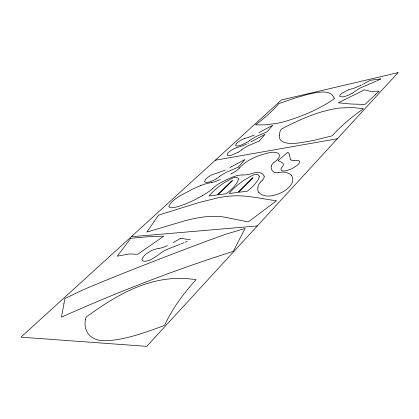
<?xml version="1.0" encoding="UTF-8"?>
<svg xmlns="http://www.w3.org/2000/svg" width="419" height="419" viewBox="0 0 419 419"><rect width="100%" height="100%" fill="white"/><g stroke="black" fill="none" stroke-linecap="round" stroke-linejoin="round"><path stroke-width="0.63" d="M271.282 166.024C270.674 168.454 271.989 171.292 274.267 172.356A12.837 4.295 -25.2 0 0 278.672 172.591M239.804 167.569C247.037 159.801 257.324 155.549 267.495 153.171C276.975 150.185 285.318 154.417 273.89 162.582M239.663 167.736L239.322 168.134M259.309 140.978L265.127 134.284L250.939 141.879M262.153 180.479L260.828 181.883M212.574 188.613L214.036 187.262A16.341 5.311 -27 0 1 221.106 182.401C227.779 179.274 234.577 175.194 242.109 174.933M278.054 160.624L287.827 152.249L288.974 153.511M158.618 254.721C164.709 249.368 172.832 247.341 180.128 244.272M219.373 176.64L218.687 177.195A15.419 4.714 -27.2 0 1 218.357 177.452L216.146 178.971M219.446 176.582L220.473 175.755A14.613 4.609 -26.7 0 1 220.776 175.519L226.15 172.356L238.243 167.134M158.094 255.15L151.489 259.351A10.957 3.881 -29.9 0 1 143.471 261.1L142.387 260.456L142.088 259.324A10.957 3.881 -29.9 0 1 142.355 258.34L143.937 256.035A10.957 3.881 -29.9 0 1 146.734 253.521L152.155 250.269L157.481 248.53A18.541 6.604 -30 0 1 157.884 248.467L159.094 248.31M241.328 150.023L240.695 150.526A14.545 4.2 -26.4 0 1 240.396 150.756L238.39 152.128M241.396 149.971L242.344 149.216A13.78 4.085 -26 0 1 242.622 149.002L247.65 146.063L259.157 141.041M249.583 140.543L248.97 141.03A14.256 4.028 -26.2 0 1 248.677 141.255L246.702 142.596M249.651 140.491L250.567 139.763A13.497 3.912 -25.7 0 1 250.84 139.558L255.789 136.673L267.175 131.692L272.779 125.26L258.973 132.64M216.11 178.992L212.522 180.861L208.966 182.103A9.255 2.849 -27.1 0 1 206.399 182.459L204.881 182.045A9.255 2.849 -27.1 0 1 204.577 181.568L205.535 179.363A9.255 2.849 -27.1 0 1 212.045 174.77L218.43 172.591M246.602 142.654L239.998 145.561A8.553 2.43 -26.1 0 1 237.531 146.006L236.033 145.786A8.553 2.43 -26.1 0 1 235.656 145.409L236.358 143.586A8.553 2.43 -26.1 0 1 242.234 139.496L244.487 138.506M238.306 152.176L231.576 155.14A8.731 2.535 -26.4 0 1 229.041 155.575L227.533 155.308A8.731 2.535 -26.4 0 1 227.182 154.91L227.946 152.987A8.731 2.535 -26.4 0 1 233.991 148.771L236.279 147.766M352.101 93.332L359.439 88.367L376.058 81.202M352.023 93.379L349.781 94.568A8.841 2.462 -23.6 0 1 342.234 96.915L339.898 96.527A8.841 2.462 -23.6 0 1 339.673 96.082L340.181 94.856A8.841 2.462 -23.6 0 1 341.867 93.296L348.226 89.933M232.016 173.44L234.834 171.743A11.931 3.692 -26.7 0 0 239.422 168.113M231.817 173.55L231.419 173.78M231.461 166.746L244.937 159.55L238.332 167.092M231.215 173.89L230.811 174.121M231.372 166.799L229.947 167.595M180.741 238.338L173.147 242.554M363.577 83.879L370.108 80.317L380.96 78.872L380.51 79.097M362.948 84.214L362.315 84.549M248.446 143.225L247.975 143.471M361.267 85.094L360.282 85.596M360.204 85.633L353.688 88.325A13.429 3.645 -23.4 0 1 353.28 88.44L351.096 89.006A14.916 4.185 -23.6 0 0 350.708 89.116L348.262 89.923M225.307 170.062L218.708 172.528M246.372 144.288L240.438 146.535M190.378 239.794L180.762 238.327M254.296 135.101L248.587 137.27M379.881 79.411L379.446 79.62M167.453 245.539L163.551 247.273L160.467 248.121A16.446 5.73 -29.1 0 1 160.095 248.179L159.183 248.299M379.405 79.641L376.712 80.909M187.262 241.302L185.277 242.192M220.347 179.468L217.194 180.84A11.779 3.651 -27 0 1 211.527 182.506M184.009 242.732L180.992 243.942M244.528 138.49L248.362 137.327M236.321 147.75L240.097 146.619M278.74 172.523L282.416 172.068L285.496 172.282A22.956 7.966 -25.8 0 1 287.465 173.016A43.738 15.388 -26.4 0 1 291.551 175.514M215.314 160.215L337.358 138.741M211.6 182.438L204.409 184.187A21.039 6.694 -27.6 0 0 200.738 185.643M294.756 160.435L297.768 160.336L299.36 161.001A10.224 3.441 -25.1 0 1 297.239 165.343L292.567 168.354A10.224 3.441 -25.1 0 1 290.718 169.208L287.109 170.449A10.224 3.441 -25.1 0 1 283.873 170.968C281.453 171.182 280.044 169.852 281.568 167.783A17.247 5.829 -24.9 0 1 281.741 167.537L282.815 166.113A15.393 5.091 -25.7 0 0 282.972 165.882C284.831 162.677 280.861 162.289 278.462 160.817M294.636 160.446L292.462 160.503L291.153 160.084M131.241 236.756L257.271 225.967M242.255 174.943L242.329 174.948A23.935 7.589 -25.9 0 0 252.468 173.398C256.213 171.958 262.472 171.575 264.164 176.132M291.048 160L290.629 159.566M258.722 192.253C264.509 198.7 274.801 195.725 281.589 192.52C287.361 189.645 296.086 182.584 291.572 175.503M290.529 159.429L289.555 155.763M289.105 153.778L289.414 154.862M289.466 155.156L289.508 155.449M200.738 185.633A40.585 13.193 -27.9 0 0 191.336 189.734C183.501 194.358 173.089 197.962 168.778 206.42C170.014 208.961 173.869 207.311 176.011 207.106C181.946 205.619 187.602 203.215 193.107 200.586A38.27 11.742 -27.7 0 0 202.728 195.395M271.261 166.029A12.774 4.195 -25.3 0 1 273.801 162.588M258.743 192.242A43.875 15.309 -24.9 0 1 257.863 188.1M257.994 188.042A21.034 7.28 -25.6 0 1 260.749 181.898M212.643 188.602A19.054 5.986 -27.6 0 1 202.707 195.359M264.211 176.111A16.849 5.646 -26.3 0 1 262.174 180.479M85.46 319.273C82.716 334.205 93.877 342.203 108.05 340.527A86.618 33.855 -30.6 0 0 117.938 339.453C134.007 336.74 149.368 331.052 164.573 325.364C172.361 308.541 183.627 293.284 196.108 279.635C185.025 278.143 173.691 277.865 162.64 279.808A96.47 39.92 -33.1 0 0 152.851 281.887C130.529 287.701 110.511 299.795 91.829 312.988C89.855 314.926 85.68 315.978 85.46 319.273M259.34 176.31L258.319 179.447L255.464 183.491A42.193 13.853 -27.1 0 1 248.677 190.132L247.43 191.153L238.584 192.305L253.102 177.797L252.343 177.907L237.819 192.405L229.183 193.531L229.905 192.593A44.32 15.356 -25.9 0 1 233.069 189.1L237.652 184.941A38.564 13.277 -26 0 1 241.606 181.893L241.779 181.767A30.257 10.318 -26.1 0 1 245.749 179.112C248.844 178.075 257.208 170.774 259.34 176.31M238.542 179.002L237.473 182.082L234.394 186.251A41.135 13.136 -27.6 0 1 227.569 192.745L226.328 193.74L217.943 194.835L232.571 180.647L231.854 180.751L217.22 194.929L209.029 195.998L209.772 195.081A43.078 14.539 -26.5 0 1 212.978 191.661L217.566 187.597A37.495 12.58 -26.6 0 1 221.489 184.617L221.661 184.496A29.43 9.778 -26.7 0 1 225.574 181.898C228.554 180.966 236.379 173.958 238.542 179.002M279.258 135.347C278.441 142.188 286.942 143.686 292.059 143.382A65.835 19.41 -23.8 0 0 298.742 142.984L313.747 140.444L332.157 135.835C341.328 125.501 352.19 116.665 363.462 108.699L352.348 107.515L340.375 107.987A68.412 21.463 -24.7 0 0 333.184 109.066C315.58 112.402 299.171 119.975 283.312 128.062C280.075 128.963 279.761 132.572 279.258 135.347M334.304 98.706C319.461 109.202 301.408 116.702 283.81 121.793A58.367 15.424 -24.5 0 1 276.765 123.38L265.405 124.852L255.527 124.888C263.881 118.561 272.051 111.732 278.782 103.676L293.939 98.371L307.389 94.464A60.87 17.085 -25.2 0 1 313.972 93.034C320.666 91.892 332.005 89.959 334.304 98.706M63.96 303.618L61.441 317.157C117.42 292.137 174.838 269.82 233.325 251.379L245.052 228.47L225.343 234.357L205.792 241.454C165.348 256.695 124.951 272.167 85.12 288.958A118.477 45.058 -34.2 0 0 83.014 289.875L64.856 298.553L63.96 303.618M153.972 221.74L146.875 232.063L185.413 220.619A167.5 65.615 -32.1 0 1 190.692 219.336L197.391 217.943A101.351 37.857 -30.4 0 1 205.457 216.77A99.759 37.228 -30.4 0 1 208.615 216.497L219.797 216.571A147.299 56.136 -31.7 0 1 223.741 216.984L248.268 221.918L276.509 200.785C262.566 198.91 248.718 195.443 234.572 195.814A110.312 40.564 -29.6 0 0 229.476 196.129A103.86 38.029 -29.5 0 0 224.05 196.768A106.274 38.983 -29.5 0 0 218.461 197.7L198.711 202.628L158.513 215.141L153.972 221.74M130.728 238.322L117.278 256.182L129.345 253.94L137.657 254.291L163.709 236.201L147.347 236.787L130.728 238.322M398.05 72.639L146.734 346.361L20.95 337.159L281.526 99.937L398.05 72.639M375.235 94.809L364.918 104.446L350.651 103.985L338.322 102.807L364.457 89.818L370.805 91.389L379.169 91.138L375.235 94.809"/></g></svg>
